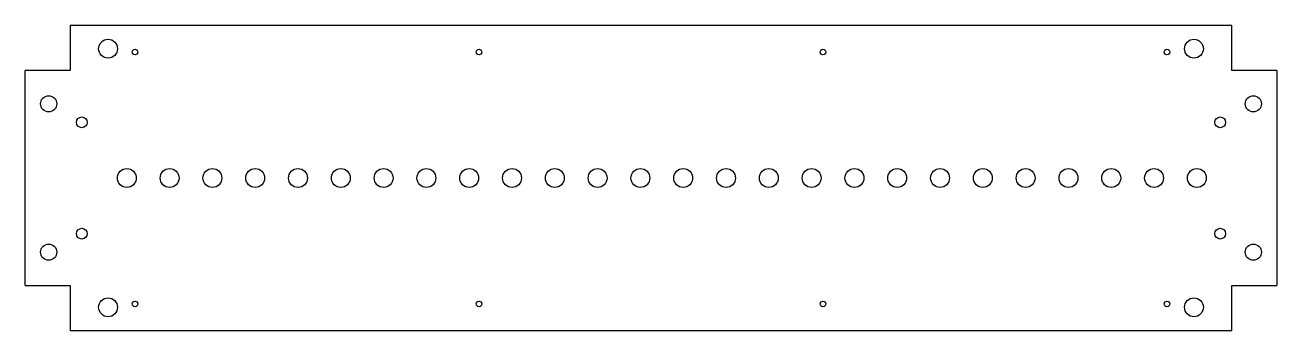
# Model space of a CAD drawing. Extents: x -464 to 464, y -113 to 113.
import ezdxf

# ---------------------------------------------------------------- set-up
doc = ezdxf.new("R2010")
doc.units = 0
doc.layers.get('0').update_dxf_attribs({"linetype": 'CONTINUOUS'})

msp = doc.modelspace()

# ---------------------------------------------------------------- linework, layer by layer
at = {"color": 7, "linetype": 'CONTINUOUS'}
for p, q in [((-430.78, 113.33), (-430.78, 79.78)), ((-430.78, 113.33), (430.78, 113.33)), ((430.78, 79.78), (430.78, 113.33)), ((-464.33, -79.78), (-464.33, 79.78)), ((-430.78, 79.78), (-464.33, 79.78)), ((464.33, 79.78), (430.78, 79.78)), ((464.33, 79.78), (464.33, -79.78)), ((-464.33, -79.78), (-430.78, -79.78)), ((-430.78, -79.78), (-430.78, -113.33)), ((430.78, -79.78), (464.33, -79.78)), ((430.78, -113.33), (430.78, -79.78)), ((430.78, -113.33), (-430.78, -113.33))]:
    msp.add_line(p, q, dxfattribs=at)
for centre, radius in [((-402.75, 95.83), 7), ((402.75, 95.83), 7), ((-382.75, 93.33), 2.1), ((-127.58, 93.33), 2.1), ((127.58, 93.33), 2.1), ((382.75, 93.33), 2.1), ((-446.83, 54.95), 6), ((446.83, 54.95), 6), ((-422.25, 41.25), 4), ((422.25, 41.25), 4), ((-388.85, 0), 7), ((-357.1, 0), 7), ((-325.35, 0), 7), ((-293.6, 0), 7), ((-261.85, 0), 7), ((-230.1, 0), 7), ((-198.35, 0), 7), ((-166.6, 0), 7), ((-134.85, 0), 7), ((-103.1, 0), 7), ((-71.35, 0), 7), ((-39.6, 0), 7), ((-7.85, 0), 7), ((23.9, 0), 7), ((55.65, 0), 7), ((87.4, 0), 7), ((119.15, 0), 7), ((150.9, 0), 7), ((182.65, 0), 7), ((214.4, 0), 7), ((246.15, 0), 7), ((277.9, 0), 7), ((309.65, 0), 7), ((341.4, 0), 7), ((373.15, 0), 7), ((404.9, 0), 7), ((-422.25, -41.25), 4), ((422.25, -41.25), 4), ((-446.83, -54.95), 6), ((446.83, -54.95), 6), ((-402.75, -95.83), 7), ((-382.75, -93.33), 2.1), ((-127.58, -93.33), 2.1), ((127.58, -93.33), 2.1), ((382.75, -93.33), 2.1), ((402.75, -95.83), 7)]:
    msp.add_circle(centre, radius, dxfattribs=at)

doc.saveas('drawing.dxf')
